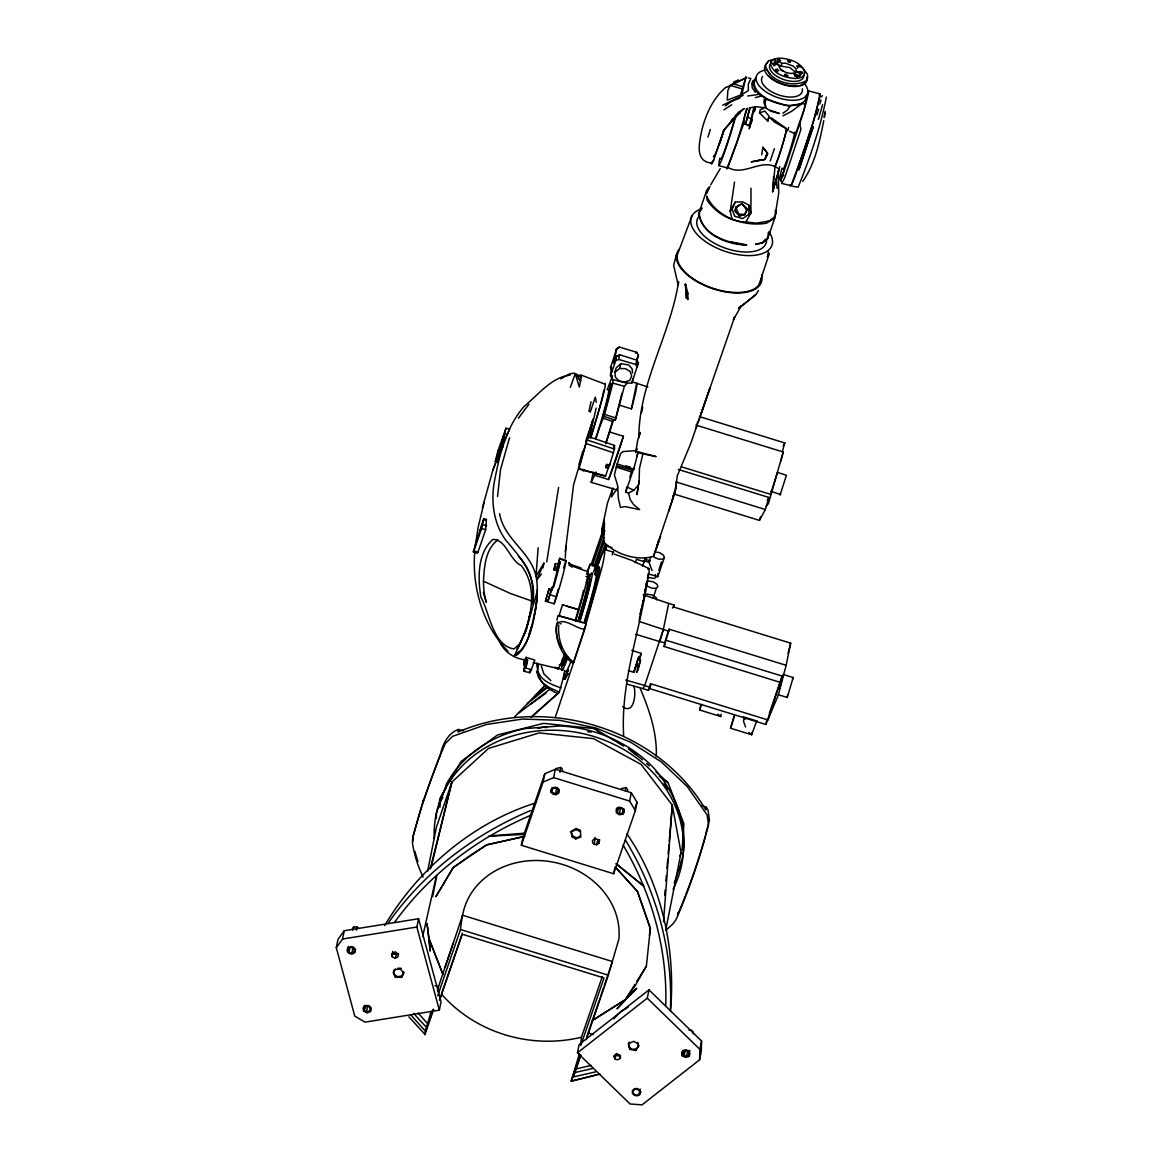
<?xml version="1.0" encoding="UTF-8"?>
<svg xmlns="http://www.w3.org/2000/svg" width="1163" height="1163" viewBox="0 0 1163 1163"><rect width="100%" height="100%" fill="white"/><g stroke="black" fill="none" stroke-linecap="round" stroke-linejoin="round"><path stroke-width="1.5" d="M436.372 818.563L436.387 813.373L446.476 784.051A125.342 108.77 11.6 0 1 524.935 728.59L560.086 725.959A125.342 108.77 11.6 0 1 654.231 768.51C677.084 795.114 691.709 832.534 679.832 867.002M615.3 1059.289L615.3 1055.379L620.446 1055.742L620.373 1058.301L617.713 1059.769L615.3 1059.289L613.57 1056.295L616.448 1053.591L620.053 1055.234L620.373 1058.301M750.993 188.217L750.905 212.989L745.919 221.959C730.655 221.755 715.667 212.887 707.191 200.298L706.624 196.111C716.568 217.437 744.364 226.959 766.475 223.223L774.776 218.106L776.419 210.096M609.514 465.447L614.471 449.063L614.515 445.458L588.943 436.707L586.995 439.919L578.912 469.023L605.414 476.263L609.746 463.964L609.514 465.447L606.795 464.648L605.792 467.584L608.511 468.398M604.993 531.098L601.722 530.052L604.556 522.812L603.612 541.682C614.834 554.14 637.571 561.555 653.533 556.248L675.645 490.132L677.244 475.914L690.589 443.888L710.142 387.41L698.498 421.355M499.625 513.683C503.753 538.992 530.793 551.771 536.012 576.179C538.396 588.071 537.175 600.326 535.169 612.174C530.648 626.857 529.572 647.689 514.555 655.612L525.734 631.335L537.102 591.749C535.823 613.381 532.523 637.818 517.695 654.551L514.555 655.612L518.378 652.225M656.281 756.706C657.211 733.039 649.434 710.259 640.362 688.743M483.445 581.893C484.215 567.442 485.175 549.212 497.851 539.966M639.141 480.959L636.931 494.537L639.141 480.959L639.476 468.34L642.892 453.919L656.121 456.579L634.039 450.735L623.194 451.535L620.737 453.308L617.16 463.979L633.69 469.285L638.036 452.596L642.892 453.919M595.761 439.236A45.517 2.515 -72.8 0 0 599.323 427.999L604.615 414.391L612.901 383.121L613.003 379.632L610.488 375.707L611.505 367.014L610.473 367.828L612.552 371.622M699.559 1059.856L699.864 1049.346L701.58 1041.045L648.969 989.873L579.159 1044.505L577.459 1052.806L630.07 1103.978L642.063 1104.85L699.559 1059.856L701.26 1051.556L701.58 1041.045M403.634 973.053L403.677 971.759L401.613 977.342L395.347 977.138L393.181 972.413L395.391 969.535L400.392 969.026L403.634 973.053L401.613 977.342L395.347 977.138L393.777 972.094M497.531 496.557L500.541 469.445L509.525 437.797M558.124 792.657L558.24 789.982L556.699 788.456L554.329 787.947L552.003 789.314L551.756 791.829L555.58 793.995L558.124 792.657L558.851 789.372M412.865 841.242L413.112 835.993L423.39 799.97L422.998 801.874L440.675 753.406C442.958 743.491 448.322 732.937 458.556 729.448L463.717 730.829M565.945 545.767L565.262 558.24M537.35 589.234L536.652 602.347L533.526 618.44M773.569 176.587L772.654 191.779L779.777 166.571M565.523 676.314L563.822 678.829L568.445 669.626L565.669 677.273L563.982 678.465L564.506 675.877L564.971 679.119L567.907 673.726L564.971 679.119L563.459 676.953L563.822 678.829L564.593 670.426M670.484 1011.127C675.863 949.619 662.11 885.028 626.915 833.827M439.251 805.843L439.745 798.763L445.967 787.889M681.344 860.911L680.966 866.202L678.305 870.869M682.07 850.298L683.917 823.782L668.056 782.684L655.99 771.883M439.919 807.137L440.297 801.889L442.929 797.266M675.892 486.541L671.734 501.893M538.135 547.744L536.012 576.179L543.95 563.125L542.947 567.922M663.521 921.75L672.301 805.145L641.075 764.411L593.537 738.636L539.094 732.923L488.562 748.405L451.913 782.016L436.416 827.097L427.65 871.189M474.737 551.974C471.815 587.242 483.038 625.956 507.969 651.149M781.987 168.213A30.383 1.686 -72.8 0 0 780.126 179.306L780.635 181.065C788.092 160.218 794.562 138.077 801.976 116.765A26.4 1.468 -72.8 0 0 808.343 90.83L820.031 93.956L820.133 95.977L813.664 120.371L795.579 174.872A33.538 1.861 -72.8 0 1 791.116 185.629L781.71 183.449L781.667 181.995M580.773 1045.508L581.456 1037.222L602.332 976.498M634.3 670.775L634.242 671.516L638.254 658.432M664.64 895.437L665.105 890.029M665.861 881.002L666.326 875.579M666.937 868.354L667.707 859.326M668.158 853.904L668.929 844.876M669.234 841.271L672.301 805.145L681.038 852.77L665.687 930.371M599.686 839.744L598.872 843.277L596.677 844.745L594.366 844.338L595.005 837.389M676.561 254.421L673.624 265.266L678.247 285.298L678.567 281.853C670.324 334.9 638.996 382.772 638.821 437.564L640.261 432.505M587.475 571.062L590.164 564.055L595.689 566.032L595.456 569.797L598.523 562.165A75.871 4.201 -72.8 0 1 601.344 555.667L602.1 554.111A75.348 4.172 -72.8 0 1 601.998 567.326L583.404 633.108L555.187 717.586M636.423 671.574L636.801 672.214L638.225 669.292L640.653 659.726M769.993 117.696L774.616 122.159L786.173 128.657A20.236 1.119 -72.8 0 1 783.644 140.956A20.236 1.119 -72.8 0 1 776.128 163.939L774.994 167.065L772.654 191.779L779.283 169.318C763.161 156.031 744.916 176.965 728.605 167.748M607.58 401.395L610.953 383.775L607.58 401.395L602.565 418.069L612.581 421.399L613.613 419.625L615.256 420.076L615.968 418.04L624.342 386.334L627.206 383.209L631.945 382.961L638.414 362.652L636.786 360.167L619.617 354.73L616.695 355.965L613.57 363.176L616.71 348.609L619.457 347.097L636.83 352.331L638.414 355.326L636.975 360.559M593.174 1034.59L588.056 1032.904L592.33 1020.562L625.374 999.642L636.684 988.274L617.001 1008.815L625.374 999.642L635.143 985.759L646.381 966.148L650.35 928.452L637.469 891.469L615.75 867.511M537.175 663.128L536.855 666.108L537.989 669.045M558.734 625.243C557.615 638.952 562.34 653.722 573.592 662.212L573.083 663.346C561.104 655.103 555.391 640.086 556.568 625.883C560.421 614.209 577.793 630.142 584.567 629.038L573.592 662.212M437.913 991.545L438.48 986.718L462.627 915.266A79.113 68.646 11.6 0 1 549.648 861.521A79.113 68.646 11.6 0 1 618.876 939.093L608.336 975.175L586.181 1039.62M628.34 670.673L633.82 672.258L633.937 671.269M475.304 545.665L478.182 527.072L484.201 502.285M565.291 551.713L573.606 484.637L593.145 418.942L585.803 441.111M410.83 1014.95L425.484 1031.276L431.08 1011.447M437.724 995.659L460.461 929.513L462.322 915.339M787.714 129.951L787.671 130.925M649.419 935.328L650.35 928.452L637.469 891.469L615.59 867.38M633.69 469.285L633.85 468.195L625.665 492.298L628.5 493.083L633.806 490.204L638.342 485.218M824.887 113.073L824.276 117.521L825.134 111.357M596.139 408.155L589.481 437.739M745.919 221.959L756.212 223.165L765.85 221.595L770.168 220.476L775.009 216.318L778.701 193.291L778.265 170.816M799.984 73.705L796.35 71.161L801.511 73.414L802.644 73.313L802.659 72.222L799.533 71.99L799.592 76.424L795.201 73.865L794.998 71.83L789.75 67.527L781.056 66.175L776.375 63.805L778.178 61.217L780.678 60.549L777.814 59.487L778.178 61.217L781.943 63.325L785.563 63.165L793.399 66.204L795.826 68.646L796.35 71.161L795.201 73.865M347.533 951.77L347.141 949.459L348.449 947.511L351.182 946.551L353.726 947.38L355.529 949.531L355.035 952.555L352.229 954.096L349.191 953.529L347.533 951.77L348.319 946.377M349.031 952.497L348.348 948.703L350.092 947.54L352.36 947.496L354.86 950.782L351.764 953.413L349.031 952.497L349.714 947.787M734.536 182.053L730.204 211.404L731.978 218.673M676.168 488.286L676.284 481.162M761.75 154.737L762.87 147.265L767.827 153.589L764.934 159.404L751.458 161.831L764.934 159.404L767.333 153.065L762.87 147.265M516.794 649.085L518.756 646.294C530.415 621.987 539.414 588.871 521.242 565.567C509.583 560.115 506.167 539.239 492.836 539.414C477.31 553.225 477.789 578.011 480.871 597.099C489.725 612.843 492.734 645.567 513.944 648.91L519.032 644.506M356.503 930.138L356.997 926.94L353.668 926.955L352.098 929.571M559.926 772.305L560.668 767.493L556.336 768.438M625.301 790.811L625.81 787.613L621.464 788.543M546.726 561.903L558.603 487.37M637.28 663.288L636.844 666.05L637.687 663.172M635.681 452.48L637.629 440.588A55.475 3.067 -72.8 0 0 640.086 432.534M639.519 1093.787L639.49 1090.501L636.655 1089.193L634.446 1089.571L633.181 1091.156L633.195 1093.147L635.303 1094.994L637.717 1094.979L639.519 1093.787L640.275 1089.12M689.921 1050.422L688.22 1055.713L686.286 1056.615L682.492 1054.565L683.03 1051.367M555.58 793.995L556.714 787.351M497.706 459.763L500.526 449.877L509.656 429.176L505.949 428.202L503.594 438.058L495.293 461.667L497.241 462.351M780.402 493.185L780.082 495.031L786.421 475.245L777.466 472.44L771.171 492.385L771.142 490.96M566.105 560.493L565.349 564.825A47.029 2.602 -72.8 0 1 559.534 587.257L554.14 603.801L545.432 601.198L549.125 588.841L551.349 589.379L552.599 586.792L553.675 587.111A47.218 2.617 -72.8 0 0 560.173 562.078L559.069 561.744L559.752 558.24L566.105 560.493L563.517 567.951M725.857 87.269C712.963 98.244 705.796 114.279 701.754 130.416C699.559 141.668 694.355 161.046 710.884 162.994L711.712 163.765L713.748 159.883L724.142 129.863L738.476 112.2L744.465 108.508M483.881 518.785L481.54 528.482A113.785 6.309 -72.8 0 1 473.879 550.797L473.326 551.873L477.208 553.254L477.935 552.236L485.669 529.732L486.425 519.454L483.881 518.785L483.314 519.861L473.326 551.873M495.293 461.667L497.648 451.811L505.949 428.202M763.219 108.697L760.239 109.613L759.526 112.942L767.813 121.126L768.409 117.725M823.782 120.589C819.581 141.595 815.234 163.59 802.703 181.443M610.488 375.707L615.794 360.515L618.774 359.454L619.617 354.73M605.792 467.584L606.621 464.197L608.961 466.232L606.083 465.97M601.722 530.052L607.566 502.75L612.494 489.216M635.594 1050.48L638.749 1045.566L635.594 1050.48L630.012 1049.375L628.587 1045.595L629.285 1042.135M563.982 678.465L564.506 675.529M768.35 251.906L767.406 257.038L769.121 253.243M756.139 77.485L754.031 80.334L753.391 84.594C754.889 90.263 758.872 95.729 764.731 97.387L763.844 102.111L765.647 107.897L757.317 106.836L750.891 107.578M617.379 812.646L616.71 810.698L619.603 808.038L622.394 808.823L623.237 812.704L619.181 813.94L617.379 812.646L618.396 807.296M364.441 1010.603L363.772 1008.655L366.694 1006.01L369.456 1006.78L370.285 1010.662L366.258 1011.897L364.441 1010.603L365.313 1006.039M432.665 896.673L436.794 875.448M643.604 598.334L646.962 581.078M615.794 360.515L616.695 355.965M541.318 666.036L543.819 673.799L550.869 680.617M363.772 1008.655L364.426 1005.414M560.173 562.078L557.193 570.728L553.893 569.812L554.46 568.184L556.67 568.751L559.752 558.24M617.16 463.979L614.427 474.94L617.684 485.8L618.309 498.171L620.475 507.519L624.807 506.545L639.621 509.627L633.69 504.684L630.302 499.857L628.5 493.083M639.199 620.126L643.255 600.006M616.71 810.698L617.364 807.456M788.092 129.675L788.543 127.465M336.281 947.685L337.997 939.384L344.263 930.72L418.578 918.726L441.039 1001.852L439.338 1010.167L365.022 1022.146L354.788 1016.142L336.281 947.685L342.562 939.021L344.263 930.72M439.338 1010.167L416.863 927.042L418.578 918.726M458.556 729.448L458.018 732.05C545.113 694.558 657.153 727.34 705.825 809.899L706.377 807.238L701.333 805.465M616.826 489.914L591.167 482.34L593.275 472.091M521.358 845.254L523.074 836.938L544.778 773.788L555.332 769.281L631.32 792.744L637.048 802.281L635.347 810.582L613.642 873.747L521.358 845.254L543.077 782.088L544.778 773.788M615.256 420.076L621.943 393.225M604.295 534.369L601.867 532.145L602.914 527.043M603.612 523.626L604.324 520.224M543.077 782.088L553.617 777.596L555.332 769.281M619.486 405.175L631.422 408.867L636.684 383.267L631.567 381.682M613.657 552.265L605.516 549.75L606.359 545.607L604.033 552.381M635.289 562.703L636.452 559.301L644.593 561.816L645.45 557.673L642.587 565.988M740.453 95.264L745.934 76.816L741.95 94.479L727.224 100.222L727.878 90.452L730.277 85.379L745.279 78.255M631.771 650.364L641.089 653.344L640.275 657.328L638.647 656.833L633.82 672.258M625.723 680.05L644.724 685.501L643.023 688.67L648.445 690.342L648.852 688.351L765.821 724.462L778.163 695.576L786.144 665.323L790.695 643.168L673.726 607.057L674.133 605.065L668.71 603.379L663.346 629.532L644.68 685.618L650.117 687.289L651.265 683.917L767.973 719.955L782.147 676.096L665.454 640.072L664.131 646.497L780.824 682.521M613.642 873.747L614.994 867.104M635.347 810.582L629.605 801.06L631.32 792.744M664.131 646.497L669.176 629.212L786.144 665.323M768.961 254.624L758.945 284.906M789.648 131.303L795.027 133.701L796.277 131.899L804.011 109.729L808.038 92.095M577.459 1052.806L647.268 998.174L648.969 989.873M678.087 912.49L677.578 915.005A846.708 722.95 -2.4 0 0 685.254 896.179M705.127 836.226L704.604 838.77A846.708 722.95 -2.4 0 1 685.865 894.609M765.821 724.462L766.533 721.06M768.292 718.341L768.961 715.129M787.54 694.805L787.22 697.466L778.192 694.704M351.764 953.413L353 947.409M631.945 382.961L632.905 378.309M554.46 568.184L555.42 563.532L557.571 564.229M585.963 576.397L589.234 577.4L589.786 574.755L586.515 573.81M684.048 1056.106L685.312 1050.116M425.789 1030.36L424.858 1034.707L433.712 1009.499M556.917 620.184L557.906 615.59L567.762 618.222M553.893 569.812L555.42 563.532M637.498 367.261L635.856 364.484L636.786 360.167M699.646 213.178L699.123 215.635L698.934 212.931L705.926 192.578A36.983 18.259 19 0 1 710.026 186.531M588.929 411.455L591.037 401.802M782.234 678.116L782.772 675.645M596.677 844.745L597.782 839.715M625.665 492.298L626.842 486.948L633.806 490.204M526.199 662.561L524.106 661.66L525.385 659.712L527.639 660.133L523.888 670.353L525.022 670.499A47.218 2.617 -72.8 0 1 524.804 664.96L523.684 664.727L524.76 659.988M688.729 1056.498L689.95 1054.041L689.165 1051.41L685.981 1049.855L683.277 1050.422L681.605 1052.181L682.158 1055.742L685.443 1057.341L688.729 1056.498L689.485 1053.097M422.634 936.637L436.14 877.12M696.114 428.318L697.596 421.791M764.731 97.387L765.981 99.218L765.036 103.303L766.184 108.144L770.735 111.212L779.472 113.538L770.269 110.194M482.296 508.071L492.923 469.997L503.768 441.373M641.511 412.676L642.746 407.384M755.31 107.083L754.235 111.677L755.354 108.115M781.943 679.337L779.704 688.38M392.251 956.786L391.597 953.994L395.275 951.756L398.4 954.401L397.862 956.945L395.304 958.225L392.251 956.786L392.701 951.319M754.453 107.185L749.234 128.788L752.359 119.382L749.292 125.822L743.797 123.293L744.727 115.82L747.533 108.144M430.993 867.816L451.913 782.016L430.223 869.023M557.193 570.728L552.556 588.769M622.787 814.231L624.313 812.065L624.037 809.622L622.06 807.834L619.399 807.267L616.259 809.041L616.259 812.486L619.196 814.74L622.787 814.231L624.022 809.157M551.117 792.454L550.84 789.953L552.483 787.729L555.144 787.249L557.731 788.165L559.156 790.302L558.88 792.904L556.132 794.765L553.239 794.242L551.117 792.454L552.309 787.642M637.804 668.638L638.647 665.178M750.28 107.766L745.57 123.99L749.292 125.822L753.958 107.345M799.853 74.287L800.566 71.437M363.626 1011.025L363.001 1007.987L365.211 1005.501L368.933 1005.617L371.375 1008.132L370.75 1011.388L367.115 1012.988L363.626 1011.025L364.441 1007.827M531.404 626.755L528.729 634.94M767.784 237.107L766.388 240.043L762.361 242.922L755.674 244.201L762.361 242.922L767.754 238.444L768.336 232.455M749.815 107.534L745.57 123.99L743.797 123.293L727.776 167.865L726.802 168.868L727.079 166.978L727.166 167.908L718.923 165.64L719.272 160.741A34.992 1.933 -72.8 0 1 719.824 158.168M619.181 813.94L620.766 807.922M602.565 418.069L610.313 389.867M612.886 488.082L611.505 497.008L617.626 487.777M658.607 540.199L656.804 547.017L660.555 536.448M788.034 653.257L790.695 643.168M700.46 706.028L699.646 709.997L720.711 716.51L721.191 714.169M686.286 1056.615L687.929 1050.451M695.837 425.047L783.237 452.029L768.38 503.637L766.112 506.254M780.78 461.231L783.237 452.029M352.767 930.298L353.668 926.955M573.083 663.346L573.722 660.991M619.559 368.467L625.534 368.656L630.186 371.564L631.683 376.143L629.634 380.446L624.705 382.075L619.152 380.999L615.445 377.219L614.878 372.407L619.559 368.467L620.882 363.626L628.776 364.978L632.134 368.816L632.57 373.018M776.579 72.193L777.349 69.329L775.648 69.358L776.288 70.841L778.832 70.638L777.349 69.329M705.548 834.641L709.445 820.322L708.078 810.291L706.377 807.238M819.842 104.118L820.962 100.033M395.304 958.225L396.452 954.053L398.618 953.616L392.978 953.762L396.452 954.053M614.878 372.407L616.128 367.944L620.882 363.626M818.418 119.396L822.604 104.597M366.258 1011.897L367.944 1006.01M578.927 464.589L582.765 451.2M545.432 601.198L549.125 588.841M531.244 717.266L559.33 692.145L564.767 672.447M529.209 616.957L531.113 610.401L526.345 629.372L518.756 646.294M546.043 599.556L548.107 600.588L551.349 589.379M777.364 63.98L778.178 61.217L775.241 60.97L774.34 61.988L779.079 65.579L779.297 67.498C782.612 71.655 787.947 74.01 793.268 73.284L797.862 76.264L797.338 77.151L794.591 75.769L799.911 75.682L800.987 74.505L800.231 72.862M674.017 494.013L759.454 520.399L760.457 516.939M759.454 520.399L765.356 509.525L768.888 497.444L678.334 469.474M782.292 451.593L784.807 442.958L699.37 416.572M610.473 367.828L616.71 348.609M636.524 359.745L638.414 355.326M548.107 600.588L552.599 586.792M524.106 661.66L526.141 657.371L534.806 660.075L530.313 672.272A47.029 2.602 -72.8 0 1 529.528 671.036M525.967 667.329L527.377 662.561M635.899 452.48L636.902 449.107M636.19 666.297L637.062 663.375M586.69 1037.483L587.606 1034.43M595.369 1071.937L573.359 1076.938L575.859 1069.015L591.022 1065.424M605.85 443.714L613.613 419.625L603.931 416.383M816.891 114.89L818.607 109.293M682.158 1055.742L683.117 1052.602M781.056 66.175L781.943 63.325M559.025 615.925L562.485 604.76L578.578 609.659L566.541 606.141M707.991 137.03L710.331 129.456M584.567 629.038L586.312 623.412L559.141 615.91M439.498 1000.282L440.981 995.63M658.825 570.277L661.471 561.918M668.798 511.298L674.744 492.589M607.13 389.968L612.552 375.736M527.639 660.133L523.888 670.353M650.655 557.121L649.012 562.267L652.123 570.655M653.199 597.986L656.31 588.274L657.88 586.661L657.124 584.335L653.33 581.863L648.082 580.889M590.717 438.204L602.289 398.865A44.543 2.471 -72.8 0 0 604.498 383.95L581.296 375.14L576.892 375.736L581.355 376.972L579.305 387.061L575.234 373.628L573.97 373.192L569.754 373.774L560.842 378.862M525.385 659.712L526.141 657.371M719.897 143.005L724.142 129.863L740.133 112.564L735.278 116.373L743.23 109.351M638.545 666.603L636.801 672.214M701.711 704.342L699.646 709.997M767.813 121.126L769.325 116.576L764.876 111.067L759.526 112.942M629.794 477.252L632.541 469.023M636.931 455.881L638.036 452.596M604.222 985.846L612.363 961.51L462.627 915.266M590.266 412.095L595.311 397.135L596.256 402.282M453.134 943.513L447.275 960.74M691.941 215.911L677.375 254.668A43.801 21.632 19 0 0 716.393 289.369A43.801 21.632 19 0 0 761.184 278.829M600.733 996.168L603.641 987.561M770.211 160.974L774.398 148.675M648.663 573.941L657.793 576.732L664.349 557.557L663.579 555.231L659.799 552.745L654.58 551.785M600.152 997.883L592.33 1020.562L625.374 999.642L634.925 984.421M523.684 664.727L525.196 660.351M556.67 568.751L559.069 561.744M524.804 664.96L526.301 660.642M591.167 482.34L596.139 471.989M594.991 475.318L608.554 479.505L623.426 436.256L609.848 432.069M425.484 1031.276L433.072 1009.222M462.351 933.278L441.46 994.089C475.812 1033.267 531.098 1049.433 581.456 1037.222M439.599 1000.136L462.249 934.209L603.99 977.967L581.355 1043.822M601.867 532.145L603.074 528.642M591.153 564.564L602.812 530.648M592.258 566.032L603.917 532.102M594.017 566.555L603.917 537.713M595.703 566.308L604.455 540.868M597.68 566.192L605.254 544.139M605.516 549.75L606.795 546.014L611.898 547.584M612.174 554.911L613.337 551.509M644.593 561.816L645.872 558.08M638.938 659.61L641.089 653.344M649.39 686.795L650.451 683.699M665.977 638.516L669.176 629.212M635.289 807.398L637.048 802.281M579.407 1053.78L571.164 1081.168L600.035 1074.161M576.426 1067.358L580.41 1055.742M573.359 1076.938L580.933 1054.885M679.89 856.099L681.038 852.77M730.597 728.242L734.304 715.856L730.597 728.242L751.661 734.754L756.822 720.624M769.281 713.53L782.147 676.096M767.754 238.444L774.776 218.106M580.308 1054.608L571.164 1081.168L595.965 1074.917M711.712 163.765L713.748 159.883M445.051 967.151L446.723 962.353M589.234 577.4L590.179 574.667L586.922 573.65L590.193 564.52M674.22 883.226L679.279 868.645M701.027 413.897L734.711 316.743L733.373 319.723L741.34 305.796L738.563 308.471L755.921 294.515L758.494 290.576M570.35 387.366L575.234 373.628L581.355 376.972L580.788 375.3M653.533 556.248L659.377 539.734M593.523 572.007L595.689 566.032M765.53 65.186L764.425 68.152L765.181 71.655A22.184 10.961 19 0 0 790.36 86.207A22.184 10.961 19 0 0 806.686 77.165M744.931 214.675L747.402 209.209L741.849 203.772L735.816 207.188L734.972 210.677L739.319 215.94L744.931 214.675L737.72 213.861L734.972 210.677L738.171 205.429M784.24 169.696L780.126 179.306M492.923 469.997L496.601 460.359M635.681 669.19L635.594 667.388L634.751 669.03M636.772 366.912L638.414 362.652M638.981 660.177L640.275 657.328M613.701 447.45L614.515 445.458M800.013 66.262L802.979 68.181L807.442 74.316L807.674 77.732L806.468 80.669C792.89 88.446 768.845 81.41 765.399 65.157L768.772 60.621L775.736 59.08M797.411 68.239L798.559 65.448L800.042 66.785L796.699 66.189L798.559 65.448M538.673 664.771L537.422 668.725C539.065 680.268 551.553 684.629 561.133 687.914M753.101 80.451L751.807 83.474L752.287 87.821L755.339 92.342M543.95 563.125L536.681 580.104L541.464 574.013M594.235 574.406L598.029 566.992L599.294 567.268A58.572 3.242 -72.8 0 1 585.396 623.383L584.306 623.077A58.543 3.242 -72.8 0 0 598.029 566.992M778.221 62.337L779.414 59.589M732.094 209.238L735.278 201.999L742.866 201.897L748.885 205.139L750.905 212.989L742.619 218.615L734.696 216.216L732.094 209.238L730.204 211.404L735.278 201.999M597.244 570.408L595.369 574.507L596.343 569.594L599.294 567.268M773.802 64.067L775.241 60.97M792.439 679.134L793.181 677.549L783.004 674.38M787.22 697.466L793.181 677.549M500.933 450.997L503.23 446.243M709.357 187.999L706.435 193.945L705.926 192.578M805.494 104.466L802.179 103.449L790.477 105.688L787.293 110.151L782.888 113.247M718.923 165.64L720.769 162.079A34.992 1.933 -72.8 0 0 736.15 114.904M727.166 167.908L736.557 143.223A34.992 1.933 -72.8 0 0 746.501 108.755M672.825 496.514L673.551 495.176M639.33 663.724L640.464 661.602M672.476 608.118L674.133 605.065M648.445 690.342L650.117 687.289M783.121 446.069L784.807 442.958M767.202 500.541L768.888 497.444M731.076 121.388L732.574 118.728M449.514 781.681L461.057 761.474L497.488 734.987L543.499 723.357L594.511 728.62L623.761 746.21M710.738 184.757L720.26 168.591M518.407 418.215L528.86 404.288M636.83 981.368L646.381 966.148M384.575 925.675C418.302 869.11 472.411 822.823 535.562 802.964M819.319 95.075L820.031 93.956M792.09 186.167L798.138 187.214C809.811 158.328 820.656 126.985 826.341 97.096M821.529 96.951L822.386 95.628M557.528 621.827C554.329 630.419 557.135 640.842 561.555 648.649M698.934 212.931C701.463 235.202 727.864 243.111 746.806 245.102C727.384 244.564 701.333 235.071 698.934 212.931L702.219 208.046M619.457 347.097L615.779 349.758M765.981 156.162L767.333 153.065M765.399 65.157L768.772 60.621M781.71 183.449L784.865 177.372L800.9 129.442L799.795 123.743M773.831 65.811L775.474 63.674L772.392 63.602L774.325 65.026L775.517 64.924L775.474 63.674M762.361 242.922L765.414 239.273M572.138 836.837L572.734 836.124L571.048 831.545L576.019 828.478L580.308 830.222L580.846 837.026L575.714 838.857L572.138 836.837L571.048 831.545M575.714 838.857L580.322 835.834M545.549 684.644L514.119 717.44M544.197 686.839L534.806 696.448L547.148 687.057M664.349 557.557L662.779 559.156L658.491 559.141L653.49 556.903M613.715 1018.788L620.838 1011.563L628.165 1007.158M393.53 970.742L395.26 969.026M712.338 161.948L710.884 162.994M781.042 177.75L783.789 175.264M531.229 717.048L559.33 692.145L549.358 687.58L543.019 683.161L538.571 677.52L536.579 671.095L538.396 673.173M802.179 103.449L791.422 111.43L782.917 115.864M485.16 520.53L486.425 519.454M527.421 703.659L548.34 686.708M755.921 294.515L740.104 307.221M518.48 652.458L522.42 649.303M519.221 712.803L550.259 688.918M725.465 105.848L731.294 101.457L739.959 98.026M636.568 1048.982L630.012 1049.375L628.296 1043.691L633.777 1041.321L637.833 1043.72L638.516 1046.874M530.328 704.429L545.97 693.133M635.536 353.203L636.83 352.331M644.302 595.979L647.079 594.104L652.341 595.078L656.121 597.549L656.891 599.875M723.953 109.816L731.701 104.786M790.796 185.179L791.334 184.859C802.092 155.915 814.478 124.79 819.61 95.162M726.439 87.298L746.82 77.485M722.761 105.164L743.157 95.366M733.475 82.122L738.389 79.942M741.95 94.479L748.347 90.598L748.332 84.129L750.847 78.488L748.681 77.994M571.338 831.778L576.426 829.582L580.526 831.836M720.58 158.938L721.162 158.793A28.45 1.57 -72.8 0 0 734.464 119.469M755.31 97.605L761.416 96.035M537.815 728.503L543.077 727.18L546.639 727.544M402.631 975.626L398.022 976.775L394.286 974.798M574.667 1072.591L593.101 1068.361M342.562 939.021L416.863 927.042M747.678 96.006L759.119 94.319M575.176 620.446L568.344 618.396M503.594 438.058L505.324 437.884M489.23 835.95L525.4 833.115M758.261 160.363L763.204 160.014M559.999 623.804L561.22 623.717M489.1 836.255L524.92 834.307M614.718 355.922L619.094 355.863M620.446 1055.742L615.3 1055.379M656.31 588.274L652.021 588.26L647.064 586.036L645.887 583.855M688.976 1030.156L691.345 1030.2L693.046 1031.683L693.337 1033.82M397.862 968.212L401.337 968.328M578.476 621.536L575.22 620.577M585.396 623.383L586.312 623.412M504.698 434.264L506.864 434.395M587.693 731.716L591.269 732.079M570.204 375.053C551.553 377.146 538.091 394.94 524.237 406.309C505.905 427.083 499.494 455.329 494.319 481.831C490.83 501.936 493.606 523.728 505.992 540.432C521.562 558.4 538.571 578.374 532.16 604.266C534.558 587.228 531.418 568.591 518.422 556.336M730.582 241.788L746.181 244.782M482.66 524.717L486.657 525.676M533.105 662.59L557.484 668.478A51.157 2.835 -72.8 0 0 564.709 653.78M613.003 379.632L627.206 383.209M548.82 589.467L552.134 590.31M524.135 671.255L529.587 672.708M579.101 468.762L605.792 476.016M525.124 667.882L531.68 669.684M645.407 559.418L650.204 560.74L649.012 562.267L643.386 560.508M612.901 383.121L624.342 386.334M579.843 621.914L582.576 622.685M626.77 684.077L643.023 688.612M616.681 465.767L633.065 470.419M435.006 985.715L438.48 986.718M532.741 601.358L510.615 593.566L483.677 581.296M618.774 359.454L635.856 364.484M625.709 465.796L630.593 467.235M732.545 83.62L742.43 86.571M730.277 85.379L741.776 88.81M789.154 106.371L765.981 99.218M481.54 528.482L485.669 529.732M635.638 634.271L659.814 641.598L661.66 635.391L663.375 629.43L639.359 621.522M681.736 466.915L770.851 494.435M676.503 482.093L765.356 509.525M663.346 629.532L668.769 631.204M659.857 641.453L665.294 643.124M743.346 716.859L756.851 721.031M553.617 777.596L629.605 801.06M460.461 929.513L608.336 975.175M616.027 467.046L632.556 472.251M550.244 594.773L556.728 596.823M604.615 414.391L615.968 418.04M559.156 664.727L562.412 665.788M771.883 491.687L780.62 494.551M554.809 667.213L562.965 669.888M586.995 439.919L614.471 449.063M647.849 387.017L636.684 383.267A54.05 2.995 -72.8 0 1 631.422 408.867M586.007 443.525L613.526 452.785M568.896 563.706L581.238 568.082M643.139 594.773L668.71 603.437M524.658 659.784C513.028 658.171 503.39 651.149 498.985 640.319M561.046 559.359L565.887 561.06M473.879 550.797L477.935 552.236M614.224 554.068L631.713 560.377L648.969 568.562A72.222 3.998 -72.8 0 1 647.936 578.244C640.057 630.695 620.461 682.012 623.659 735.641M562.485 604.76L563.851 605.254M572.734 836.124L576.674 837.796M647.646 577.371L654.435 578.491L656.005 576.892L655.234 574.566M745.149 719.359L743.957 718.821L743.477 721.147L745.57 727.02M720.711 716.51L717.905 714.227M751.661 734.754L748.856 732.472M747.736 117.23L751.371 118.946M780.78 70.042L783.339 71.263M558.007 693.759C549.75 689.964 540.621 684.44 538.687 674.802M631.349 751.109L642.587 759.875M495.845 460.577L497.226 461.42M628.383 748.987L637.004 755.238M571.527 566.163L568.794 562.674L572.225 567.021L568.983 564.942L588.1 571.774A51.157 2.835 -72.8 0 1 575.481 621.362M793.268 73.284L797.149 75.799L796.655 75.261M594.511 728.62L600.282 732.864M659.406 776.317L662.299 778.44M665.178 780.562L668.056 782.684M784.938 127.581L771.432 117.914M615.838 863.76L643.779 886.148L617.524 864.705M594.366 844.338L592.665 842.899L592.447 840.907L593.726 839.192L595.892 838.741L598.8 840.122L598.872 843.277M356.997 926.94L358.698 928.437M646.613 763.48L649.288 765.879M625.81 787.613L627.497 789.241L627.787 791.349M560.668 767.493L562.354 769.121L562.659 771.229M647.268 998.174L699.864 1049.346M622.714 706.639C633.966 715.289 636.452 693.439 633.85 686.33M664.058 783.382L667.78 789.197M408.853 1016.811L425.106 1034.547M418.128 1013.002L427.083 1023.062M766.155 69.039L770.284 74.417M628.587 1045.595L630.928 1048.692M575.234 373.628L580.657 381.115L576.208 374.471M743.811 205.618L746.573 210.241M689.194 1053.751L688.045 1051.468L685.923 1050.64L683.699 1051.003L682.492 1054.565M576.019 828.478L576.426 829.582M483.285 592.345L486.381 602.347L485.131 597.986M775.212 210.474L775.779 213.788M776.186 178.971L777.117 188.304M790.288 184.902L790.346 186.124M752.127 732.414L752.199 734.1M657.764 573.606L657.793 576.732M637.833 1042.252L637.833 1043.72M748.885 205.139L748.885 214.864M802.266 88.737A21.341 10.54 19 0 1 779.806 95.308A21.341 10.54 19 0 1 762.579 76.482M805.101 82.326A21.341 10.54 19 0 1 800.318 85.277M797.542 85.844A21.341 10.54 19 0 1 776.288 81.236M774.98 80.509A21.341 10.54 19 0 1 768.496 75.45M804.2 83.402A27.025 13.345 19 0 1 796.786 100.076A27.025 13.345 19 0 1 761.809 88.606A27.025 13.345 19 0 1 764.222 70.289M806.075 96.078A27.025 13.345 19 0 1 777.48 103.231A27.025 13.345 19 0 1 755.034 80.32M803.837 75.202A17.925 8.853 19 0 1 782.452 79.099A17.925 8.853 19 0 1 771.839 62.787M723.575 130.329A28.45 1.57 -72.8 0 1 713.602 155.973M794.736 132.102A19.626 1.09 -72.8 0 1 788.703 154.505A19.626 1.09 -72.8 0 1 782.975 168.708M786.333 129.5A19.626 1.09 -72.8 0 1 780.3 151.902A19.626 1.09 -72.8 0 1 774.558 166.105M766.475 238.793A36.416 17.983 19 0 1 726.075 248.417A36.416 17.983 19 0 1 699.326 216.027M769.019 231.815A42.668 21.079 19 0 1 753.668 255.395A42.668 21.079 19 0 1 700.795 237.964A42.668 21.079 19 0 1 700.446 209.209M636.786 448.685A54.05 2.995 -72.8 0 1 635.725 451.985M761.518 274.773A44.659 22.053 19 0 1 714.605 289.282A44.659 22.053 19 0 1 679.177 249.231M612.421 421.66A45.517 2.442 -72.8 0 1 605.967 442.405M594.7 472.934A45.517 2.442 -72.8 0 1 593.595 474.141M584.524 469.648A45.517 2.515 -72.8 0 1 583.23 469.401M623.426 436.256A54.05 2.995 -72.8 0 1 608.554 479.505M608.453 389.489A39.818 2.21 -72.8 0 1 595.892 437.768M603.742 390.186A39.818 2.21 -72.8 0 1 591.531 434.657M647.951 569.245A71.801 3.983 -72.8 0 1 648.969 568.562M666.603 929.542A150.201 130.343 11.6 0 0 673.115 923.713L676.154 919.366A847.042 735.205 25.9 0 0 708.514 824.96L707.119 814.958L687.246 786.551L661.384 761.939L630.593 742.183L596.226 728.096L559.679 720.29L522.521 719.054L486.308 724.505L452.552 736.353L445.24 743.666A847.042 723.502 -2.1 0 0 412.734 838.029L412.443 843.146A150.201 130.343 11.6 0 0 423.158 877.164M417.953 861.507A150.201 130.343 11.6 0 1 414.973 851.432M648.125 573.722A68.37 3.794 -72.8 0 1 647.413 578.767M595.165 575.031A50.91 2.82 -72.8 0 1 584.466 621.115M570.684 662.009A50.91 2.82 -72.8 0 1 565.77 671.269M645.029 589.685A50.634 2.806 -72.8 0 1 642.63 604.091M642.18 605.908A50.634 2.806 -72.8 0 1 640.043 613.991M588.958 578.156A50.91 2.82 -72.8 0 1 580.395 619.85M567.966 657.211A50.91 2.82 -72.8 0 1 563.372 659.552M590.484 578.389A45.517 2.515 -72.8 0 1 580.017 620.039M567.137 658.04A45.517 2.515 -72.8 0 1 563.299 664.887M586.312 582.343A45.517 2.515 -72.8 0 1 578.665 619.632M566.337 656.194A45.517 2.515 -72.8 0 1 562.674 658.651M586.806 583.245A40.4 2.239 -72.8 0 1 578.316 619.806M565.974 655.728A40.4 2.239 -72.8 0 1 563.474 659.61M583.55 590.295A40.4 2.239 -72.8 0 1 581.994 596.575M581.529 598.334A40.4 2.239 -72.8 0 1 578.811 608.162M578.374 609.645A40.4 2.239 -72.8 0 1 575.598 618.963M426.065 1026.696A156.176 135.519 11.6 0 1 413.81 1013.322M623.15 845.123A365.255 316.961 11.6 0 1 665.759 1005.181M394.562 922.332A365.255 316.961 11.6 0 1 530.619 815.336M625.374 839.977A370.096 321.162 11.6 0 1 670.411 1009.644M388.311 922.928A370.081 321.148 11.6 0 1 530.822 810.451M434.293 838.538A125.342 108.77 11.6 0 1 581.791 733.373A125.342 108.77 11.6 0 1 672.999 889.375M558.342 589.118A52.059 2.878 -72.8 0 1 554.14 603.801M485.16 597.927A37.681 13.971 -85.2 0 1 483.488 581.878M687.885 293.28L687.798 299.618L685.385 284.165L687.885 293.28M503.695 435.689L502.329 440.152L503.695 435.689M480.523 529.528L480.319 530.633L481.715 526.112L480.523 529.528M476.903 539.966L475.594 544.4L476.903 539.966M771.04 61.872L770.531 64.358C773.715 74.272 785.752 77.921 795.187 78.459A17.838 8.839 19.1 0 0 804.2 74.839L804.767 72.382C801.743 62.322 789.43 58.615 779.937 58.15A17.838 8.839 19.1 0 0 771.084 61.813M787.671 60.505L788.31 61.988L790.244 62.337L790.68 61.435L787.671 60.505M497.953 452.349C496.732 457.539 500.308 445.255 497.953 452.349M806.046 148.152L798.879 169.958L813.271 126.563L806.046 148.152M640.74 1091.926L639.65 1094.921L637.12 1095.866L634.14 1095.27L632.498 1093.365L632.338 1090.72L634.009 1088.99L636.713 1088.408L639.287 1089.542L640.74 1091.926M453.207 867.583L435.921 896.6L453.207 867.583L470.477 855.256L486.585 844.89L524.6 836.401L486.585 844.89L453.207 867.583M747.402 209.209L744.494 214.297L739.319 215.94L735.816 207.188L741.849 203.772L747.402 209.209M787.787 75.871L784.996 75.493L784.632 74.447L786.057 74.243L787.787 75.871M442.899 974.405L429.147 939.035L427.025 923.524L430.165 951.101L429.147 939.035L442.899 974.405M686.185 291.898L685.385 284.165L686.446 298.528L686.185 291.898"/></g></svg>
